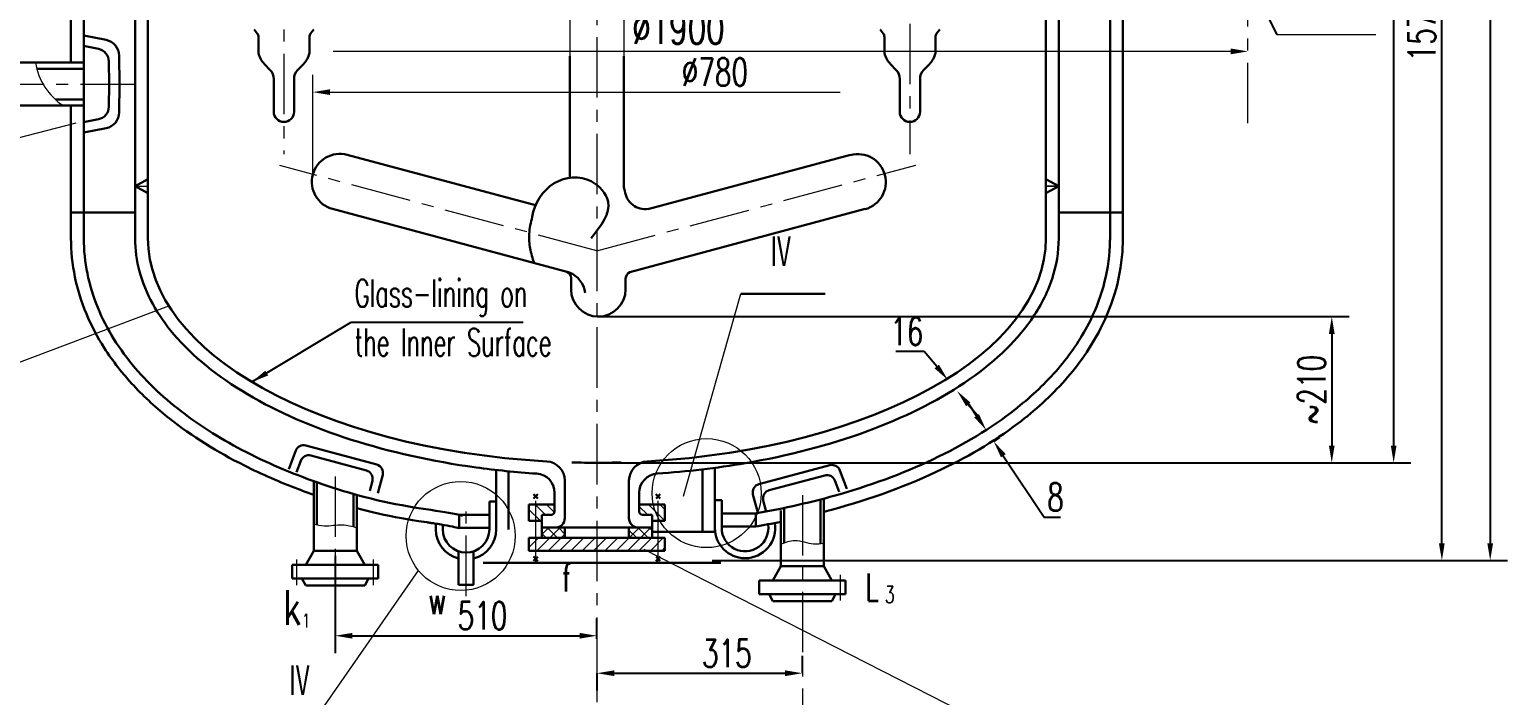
# Model space of a CAD drawing. Extents: x 0 to 594, y 0 to 841.
# Drawn here: x 110.8 to 324.8, y 440 to 536.4 of the extents above; entities that cross this region are included whole.
import ezdxf

# ---------------------------------------------------------------- set-up
doc = ezdxf.new("R2010")
doc.units = 0
doc.header["$LTSCALE"] = 7
doc.header["$MEASUREMENT"] = 0
for name, pattern in [('CENTER', [2, 1.25, -0.25, 0.25, -0.25]), ('CENTERX2', [101.6, 63.5, -12.7, 12.7, -12.7]), ('DASHED', [0.75, 0.5, -0.25])]:
    doc.linetypes.add(name, pattern=pattern)
doc.layers.get('0').update_dxf_attribs({"linetype": 'CONTINUOUS', "lineweight": 30})
doc.layers.get('DEFPOINTS').update_dxf_attribs({"color": 2, "linetype": 'DASHED', "lineweight": 13})
for name, color, linetype, lineweight in [('CEN', 1, 'CENTER', 13), ('DIM', 4, 'CONTINUOUS', 13), ('FULL', 7, 'CONTINUOUS', 30), ('MAIN', 7, 'CONTINUOUS', 30), ('THIN', 3, 'CONTINUOUS', 13), ('斜线', 6, 'CONTINUOUS', 13)]:
    doc.layers.add(name, color=color, linetype=linetype, lineweight=lineweight)
doc.styles.add('HZ4', font='romans.shx', dxfattribs={"width": 0.7, "height": 4, "bigfont": 'hztxt.shx'})
doc.styles.add('HZ5', font='romans.shx', dxfattribs={"width": 0.7, "height": 5, "bigfont": 'hztxt.shx'})
doc.styles.add('RMO4', font='romans.shx', dxfattribs={"width": 0.7, "height": 4})
doc.dimstyles.get("Standard").update_dxf_attribs({"dimtxt": 0.18, "dimasz": 0.18, "dimexe": 0.18, "dimexo": 0.0625, "dimgap": 0.09, "dimtad": 0, "dimtih": 1, "dimtoh": 1, "dimdec": 4, "dimzin": 0, "dimdsep": 46, "dimtxsty": 'HZ4', "dimcen": 0.09, "dimadec": 0, "dimazin": 0, "dimtol": 1, "dimtm": 1e-09, "dimtfac": 1, "dimtdec": 4, "dimtofl": 0, "dimtmove": 0, "dimatfit": 3, "dimfxl": 0, "dimtolj": 1, "dimtzin": 0, "dimarcsym": 0})

# ---------------------------------------------------------------- blocks, each defined once
blk = doc.blocks.new('*D34')
at = {"layer": 'DEFPOINTS', "color": 0}
for p in [(264.08, 613.69), (192.97, 473.69), (308.32, 473.69)]:
    blk.add_point(p, dxfattribs=at)
at = {"layer": 'DIM', "color": 0, "lineweight": -2}
for p, q in [((264.14, 613.69), (310.82, 613.69)), ((308.32, 611.19), (308.32, 476.19)), ((193.03, 473.69), (310.82, 473.69))]:
    blk.add_line(p, q, dxfattribs=at)
at = {"layer": 'DIM', "color": 0}
for points in [[(307.91, 611.19), (308.74, 611.19), (308.32, 613.69)], [(307.91, 476.19), (308.74, 476.19), (308.32, 473.69)]]:
    blk.add_solid(points, dxfattribs=at)
at = {"layer": 'DIM', "color": 0, "insert": (305.42, 564.56), "char_height": 4, "attachment_point": 5, "rotation": 90, "style": 'RMO4'}
blk.add_mtext('\\A1;1475', dxfattribs=at)
blk = doc.blocks.new('*D35')
at = {"layer": 'DEFPOINTS', "color": 0}
for p in [(192.97, 443.29), (222.72, 443.22), (222.72, 443.22)]:
    blk.add_point(p, dxfattribs=at)
at = {"layer": 'DIM', "color": 0, "lineweight": -2}
for p, q in [((222.72, 443.28), (222.72, 445.72)), ((192.97, 443.23), (192.97, 440.72)), ((195.47, 443.22), (220.22, 443.22))]:
    blk.add_line(p, q, dxfattribs=at)
at = {"layer": 'DIM', "color": 0}
for points in [[(195.47, 443.64), (195.47, 442.81), (192.97, 443.22)], [(220.22, 443.64), (220.22, 442.81), (222.72, 443.22)]]:
    blk.add_solid(points, dxfattribs=at)
at = {"layer": 'DIM', "color": 0, "insert": (211.78, 446.12), "char_height": 4, "attachment_point": 5, "style": 'RMO4'}
blk.add_mtext('\\A1;315', dxfattribs=at)
blk = doc.blocks.new('*D36')
at = {"layer": 'DEFPOINTS', "color": 0}
for p in [(247.2, 488.57), (243.77, 485.7), (248.57, 486.93)]:
    blk.add_point(p, dxfattribs=at)
at = {"layer": 'DIM', "color": 0, "lineweight": -2}
for p, q in [((240.35, 489.8), (236.23, 489.8)), ((242.17, 487.62), (240.35, 489.8)), ((246.74, 482.15), (248.34, 480.23))]:
    blk.add_line(p, q, dxfattribs=at)
at = {"layer": 'DIM', "color": 0}
for points in [[(242.49, 487.89), (241.85, 487.36), (243.77, 485.7)], [(247.06, 482.41), (246.42, 481.88), (245.13, 484.07)]]:
    blk.add_solid(points, dxfattribs=at)
at = {"layer": 'DIM', "color": 0, "insert": (237.84, 492.7), "char_height": 4, "attachment_point": 5, "style": 'RMO4'}
blk.add_mtext('\\A1;16', dxfattribs=at)
blk = doc.blocks.new('*D37')
at = {"layer": 'DEFPOINTS', "color": 0}
for p in [(250.21, 479.01), (251.31, 477.37), (250.42, 476.78)]:
    blk.add_point(p, dxfattribs=at)
at = {"layer": 'DIM', "color": 0, "lineweight": -2}
for p, q in [((247.94, 480.5), (246.56, 482.58)), ((250.16, 478.98), (249.33, 478.42)), ((251.25, 477.34), (250.42, 476.78)), ((251.81, 474.7), (257.73, 465.83)), ((257.73, 465.83), (260.08, 465.83))]:
    blk.add_line(p, q, dxfattribs=at)
at = {"layer": 'DIM', "color": 0}
for points in [[(248.29, 480.73), (247.6, 480.27), (249.33, 478.42)], [(252.16, 474.94), (251.47, 474.47), (250.42, 476.78)]]:
    blk.add_solid(points, dxfattribs=at)
at = {"layer": 'DIM', "color": 0, "insert": (259.36, 468.73), "char_height": 4, "attachment_point": 5, "style": 'RMO4'}
blk.add_mtext('\\A1;8', dxfattribs=at)
blk = doc.blocks.new('*D131')
at = {"layer": 'DEFPOINTS', "color": 0}
for p in [(306.01, 613.69), (315.3, 613.69), (209.6, 459.53)]:
    blk.add_point(p, dxfattribs=at)
at = {"layer": 'DIM', "color": 0, "lineweight": -2}
for p, q in [((306.07, 613.69), (317.8, 613.69)), ((315.3, 462.03), (315.3, 611.19)), ((209.66, 459.53), (317.8, 459.53))]:
    blk.add_line(p, q, dxfattribs=at)
at = {"layer": 'DIM', "color": 0}
for points in [[(314.88, 611.19), (315.71, 611.19), (315.3, 613.69)], [(314.88, 462.03), (315.71, 462.03), (315.3, 459.53)]]:
    blk.add_solid(points, dxfattribs=at)
at = {"layer": 'DIM', "color": 0, "insert": (312.4, 536.61), "char_height": 4, "attachment_point": 5, "rotation": 90, "style": 'RMO4'}
blk.add_mtext('\\A1;1573', dxfattribs=at)
blk = doc.blocks.new('*D157')
at = {"layer": 'DEFPOINTS', "color": 0}
for p in [(192.97, 494.85), (192.97, 473.69), (299.36, 473.69)]:
    blk.add_point(p, dxfattribs=at)
at = {"layer": 'DIM', "color": 0, "lineweight": -2}
for p, q in [((193.03, 494.85), (301.86, 494.85)), ((299.36, 492.35), (299.36, 476.19)), ((193.03, 473.69), (301.86, 473.69))]:
    blk.add_line(p, q, dxfattribs=at)
at = {"layer": 'DIM', "color": 0}
for points in [[(298.95, 492.35), (299.78, 492.35), (299.36, 494.85)], [(298.95, 476.19), (299.78, 476.19), (299.36, 473.69)]]:
    blk.add_solid(points, dxfattribs=at)
at = {"layer": 'DIM', "color": 0, "insert": (296.46, 484.27), "char_height": 4, "attachment_point": 5, "rotation": 90, "style": 'RMO4'}
blk.add_mtext('\\A1;~210', dxfattribs=at)
blk = doc.blocks.new('*D158')
at = {"layer": 'DEFPOINTS', "color": 0}
for p in [(155.08, 460.27), (192.97, 448.65), (192.97, 448.13)]:
    blk.add_point(p, dxfattribs=at)
at = {"layer": 'DIM', "color": 0, "lineweight": -2}
for p, q in [((155.08, 460.21), (155.08, 446.15)), ((192.97, 448.19), (192.97, 451.15)), ((157.58, 448.65), (190.47, 448.65))]:
    blk.add_line(p, q, dxfattribs=at)
at = {"layer": 'DIM', "color": 0}
for points in [[(157.58, 449.06), (157.58, 448.23), (155.08, 448.65)], [(190.47, 449.06), (190.47, 448.23), (192.97, 448.65)]]:
    blk.add_solid(points, dxfattribs=at)
at = {"layer": 'DIM', "color": 0, "insert": (176.41, 451.55), "char_height": 4, "attachment_point": 5, "style": 'RMO4'}
blk.add_mtext('\\A1;510', dxfattribs=at)
blk = doc.blocks.new('*D160')
at = {"layer": 'DEFPOINTS', "color": 0}
for p in [(207.57, 785.44), (317.8, 459.53), (322.3, 459.53)]:
    blk.add_point(p, dxfattribs=at)
at = {"layer": 'DIM', "color": 0, "lineweight": -2}
for p, q in [((207.63, 785.44), (324.8, 785.44)), ((322.3, 782.94), (322.3, 462.03)), ((317.86, 459.53), (324.8, 459.53))]:
    blk.add_line(p, q, dxfattribs=at)
at = {"layer": 'DIM', "color": 0}
for points in [[(321.88, 782.94), (322.71, 782.94), (322.3, 785.44)], [(321.88, 462.03), (322.71, 462.03), (322.3, 459.53)]]:
    blk.add_solid(points, dxfattribs=at)
at = {"layer": 'DIM', "color": 0, "insert": (319.4, 622.49), "char_height": 4, "attachment_point": 5, "rotation": 90, "style": 'RMO4'}
blk.add_mtext('\\A1;~3426', dxfattribs=at)

msp = doc.modelspace()

# ---------------------------------------------------------------- hatches: boundary and pattern name
at = {"layer": 'THIN'}
h = msp.add_hatch(dxfattribs=at)
h.set_pattern_fill('ANSI31', color=256, scale=9.285718, angle=90, style=0)
h.set_pattern_definition([(135, (13.5193, 65.2976), (-0.8207492, -0.8207492), [])])
h.paths.add_polyline_path([(184.10507, 467.65876), (184.10507, 465.27985), (184.98398, 465.27985), (184.98398, 466.15319), (186.37683, 466.15319, 0.414213562), (186.84112, 466.61748), (186.84112, 467.65876)])
h.paths.add_polyline_path([(183.12683, 465.27985), (184.10507, 465.27985), (184.10507, 467.65876), (183.12683, 467.65876)])
h.paths.add_polyline_path([(199.09827, 467.65876), (199.09827, 466.61748, 0.414213563), (199.56255, 466.15319), (200.95541, 466.15319), (200.95541, 465.27985), (201.83432, 465.27985), (201.83432, 467.65876)])
h.paths.add_polyline_path([(202.81255, 467.65876), (201.83432, 467.65876), (201.83432, 465.27985), (202.81255, 465.27985)])
h = msp.add_hatch(dxfattribs=at)
h.set_pattern_fill('ANSI31', color=256, scale=9.285718, style=0)
h.set_pattern_definition([(45, (13.5193, 65.2976), (-0.8207492, 0.8207492), [])])
h.paths.add_polyline_path([(192.96969, 460.95319), (192.96969, 462.81034), (184.10507, 462.81034), (184.10507, 460.95319)])
h.paths.add_polyline_path([(184.10507, 462.81034), (183.12683, 462.81034), (183.12683, 460.95319), (184.10507, 460.95319)])
h.paths.add_polyline_path([(192.96969, 462.81034), (192.96969, 460.95319), (201.83432, 460.95319), (201.83432, 462.81034)])
h.paths.add_polyline_path([(201.83432, 460.95319), (202.81255, 460.95319), (202.81255, 462.81034), (201.83432, 462.81034)])
h = msp.add_hatch(dxfattribs=at)
h.set_pattern_fill('ANSI37', color=256, scale=9.285718, angle=90, style=0)
h.set_pattern_definition([(135, (13.5193, 65.2976), (-0.8207492, -0.8207492), []), (225, (13.5193, 65.2976), (0.8207492, -0.8207492), [])])
h.paths.add_polyline_path([(188.32683, 462.81034), (188.32683, 464.29605), (186.93398, 464.29605), (184.98398, 464.29605), (184.98398, 462.81034)])
h.paths.add_polyline_path([(200.95541, 462.81034), (200.95541, 464.29605), (199.00541, 464.29605), (197.61255, 464.29605), (197.61255, 462.81034)])

# ---------------------------------------------------------------- linework, layer by layer
for p, q in [((184.07902, 510.96675), (156.80858, 518.27384)), ((200.35308, 510.42344), (229.68496, 518.27384)), ((116.82681, 509.90124), (126.11252, 509.90124)), ((188.99316, 501.24486), (154.7073, 510.43173)), ((197.73494, 501.30771), (231.78625, 510.43173)), ((269.11258, 509.90124), (259.82686, 509.90124)), ((189.22165, 500.47419), (189.22165, 498.79556)), ((197.12414, 498.79556), (197.12414, 500.38855))]:
    msp.add_line(p, q)
for centre, radius, start, end in [((155.75794, 514.35278), 4.05937, 75, 255), ((230.7356, 514.31614), 4.05937, 285, 105), ((199.98958, 513.4061), 3.00474, 186.6579097, 277.9336268), ((188.26371, 500.45739), 0.95809, 358.9950137, 69.0600506), ((187.5987, 497.81696), 3.70068, 7.6832257, 68.3147437), ((198.39098, 500.20924), 1.27947, 120.84683, 171.9437316), ((193.1729, 498.79556), 3.95125, 180, 0)]:
    msp.add_arc(centre, radius, start, end)
msp.add_open_spline([(183.59599, 509.28103), (183.87859, 511.18761), (186.15513, 514.90229), (191.94054, 515.44645), (195.90019, 510.89289), (193.54289, 507.97758), (192.11447, 506.21102)], degree=3, knots=[6.331260221, 6.331260221, 6.331260221, 6.331260221, 11.17752408, 15.649448292, 18.823622954, 23.704874389, 23.704874389, 23.704874389, 23.704874389])
msp.add_spline([(183.59599, 509.28103), (183.16047, 506.82607), (183.30141, 504.71357), (183.86963, 502.61771)], degree=3)
at = {"layer": 'CEN'}
for p, q in [((192.96969, 801.30598), (192.96969, 438.14822)), ((238.28308, 677.24965), (238.28308, 518.37602)), ((147.6563, 658.90446), (147.6563, 518.37602)), ((104.18634, 528.50932), (125.92681, 528.50932)), ((192.96969, 504.38211), (147.05398, 516.71566)), ((192.96969, 504.38211), (239.16249, 516.79009)), ((155.08381, 471.71647), (155.08381, 447.10179)), ((184.10507, 459.41004), (184.10507, 469.3235)), ((201.83432, 459.41004), (201.83432, 469.3235)), ((222.72125, 469.01595), (222.72125, 437.98713)), ((174.02863, 454.39496), (174.02863, 467.34528))]:
    msp.add_line(p, q, dxfattribs=at)
at = {"layer": 'CEN', "linetype": 'CENTER'}
msp.add_line((287.21946, 522.86314), (287.21946, 548.23438), dxfattribs=at)
at = {"layer": 'CEN', "linetype": 'CENTERX2'}
for p, q in [((149.54579, 455.97729), (149.54579, 459.69953)), ((160.62183, 455.97729), (160.62183, 459.69953)), ((228.25927, 453.732), (228.25927, 457.45424))]:
    msp.add_line(p, q, dxfattribs=at)
at = {"layer": 'DIM'}
for p, q in [((189.06968, 547.58292), (189.06968, 532.5611)), ((196.86971, 547.58292), (196.86971, 532.5611)), ((291.39443, 535.6798), (305.73706, 535.6798)), ((151.84384, 515.49154), (151.84384, 529.84758)), ((154.34384, 527.34758), (228.21066, 527.34758)), ((126.11252, 513.7208), (127.96967, 513.7208)), ((257.96972, 513.7208), (259.82686, 513.7208)), ((259.82686, 513.7208), (257.96972, 513.7208)), ((205.51447, 468.84057), (213.81635, 498.16675))]:
    msp.add_line(p, q, dxfattribs=at)
msp.add_lwpolyline([(284.71946, 533.24648), (154.80146, 533.24648)], dxfattribs=at)
for centre in [(208.8554, 469.29843), (173.24658, 463.08916)]:
    msp.add_circle(centre, 7.89417, dxfattribs=at)
for points, knots in [([(151.97082, 464.85552), (152.47126, 464.70292), (153.82822, 464.42091), (155.98237, 464.8896), (157.51816, 464.52879), (158.19681, 464.29907)], [2.116127879, 2.116127879, 2.116127879, 2.116127879, 3.685342678, 6.322480909, 8.455857195, 8.455857195, 8.455857195, 8.455857195]), ([(219.60825, 461.92273), (220.27198, 462.20354), (221.82076, 462.75543), (223.92765, 461.79815), (225.33577, 461.97039), (225.83425, 462.0794)], [0.471364443, 0.471364443, 0.471364443, 0.471364443, 2.556744122, 5.323589567, 6.842362998, 6.842362998, 6.842362998, 6.842362998])]:
    msp.add_open_spline(points, degree=3, knots=knots, dxfattribs=at)
for points in [[(284.71946, 533.66315), (287.21946, 533.24648), (284.71946, 532.82981)], [(154.34384, 527.76425), (154.34384, 526.93092), (151.84384, 527.34758)]]:
    msp.add_solid(points, dxfattribs=at)
at = {"layer": 'FULL'}
for p, q in [((127.96967, 611.64411), (127.96967, 506.18695)), ((257.96972, 611.64418), (257.96972, 506.18695)), ((126.11252, 607.18696), (126.11252, 506.18695)), ((259.82686, 607.18696), (259.82686, 506.18695)), ((118.68395, 589.2528), (118.68395, 506.18695)), ((267.25543, 589.2528), (267.25543, 506.18695)), ((269.11258, 578.03166), (269.11258, 506.18695)), ((116.82681, 571.80567), (116.82681, 531.62231)), ((118.68395, 535.53287), (121.91512, 534.89871)), ((143.7883, 535.84334), (143.3458, 536.40652)), ((143.9591, 532.9685), (143.9591, 535.38507)), ((143.9591, 532.9685), (143.9591, 535.30495)), ((151.35351, 532.9685), (151.35351, 535.38507)), ((151.5243, 535.84334), (151.96681, 536.40652)), ((234.41508, 535.84334), (233.97258, 536.40652)), ((234.58588, 532.9685), (234.58588, 535.38507)), ((241.98029, 532.9685), (241.98029, 535.38507)), ((241.98029, 532.9685), (241.98029, 535.30495)), ((242.15108, 535.84334), (242.59359, 536.40652)), ((118.63972, 534.02749), (120.80427, 533.60267)), ((122.30375, 531.78029), (122.34799, 528.50932)), ((123.78947, 532.62074), (123.8337, 528.50932)), ((145.67711, 530.55033), (144.82934, 531.3981)), ((149.6355, 530.55033), (150.48327, 531.3981)), ((189.06968, 532.5611), (189.06968, 514.94585)), ((196.86971, 532.5611), (196.86971, 513.52369)), ((236.30389, 530.55033), (235.45612, 531.3981)), ((240.26228, 530.55033), (241.11004, 531.3981)), ((122.30375, 525.23834), (122.34799, 528.50932)), ((123.78947, 524.39789), (123.8337, 528.50932)), ((146.18717, 527.33031), (146.18717, 529.25177)), ((149.12544, 527.33031), (149.12543, 529.24603)), ((236.81395, 527.33031), (236.81395, 529.24603)), ((239.75222, 527.33031), (239.75222, 529.25177)), ((146.18717, 527.33031), (146.18717, 524.50813)), ((149.12544, 527.33031), (149.12544, 524.50813)), ((236.81395, 527.33031), (236.81395, 524.50813)), ((239.75222, 527.33031), (239.75222, 524.50813)), ((116.82681, 525.39632), (116.82681, 506.18695)), ((118.63972, 522.99114), (120.80427, 523.41596)), ((118.68395, 521.48576), (121.91512, 522.11992)), ((126.11252, 513.7208), (127.96967, 514.74508)), ((126.11252, 513.7208), (127.96967, 512.7)), ((197.00511, 513.05773), (196.86971, 513.52369)), ((259.82686, 513.7208), (257.96972, 514.74508)), ((259.82686, 513.7208), (257.96972, 512.7)), ((213.81635, 498.16675), (226.0039, 498.16675)), ((188.32683, 465.68891), (188.32683, 471.10966)), ((197.61255, 465.68891), (197.61255, 471.10966)), ((184.39849, 468.53158), (183.78926, 469.1403)), ((183.80208, 468.50422), (184.41936, 469.15726)), ((186.84112, 466.61748), (186.84112, 469.34107)), ((199.09827, 466.61748), (199.09827, 469.34095)), ((202.1373, 468.50422), (201.52002, 469.15726)), ((201.54089, 468.53158), (202.15013, 469.1403)), ((183.12683, 467.65876), (186.84112, 467.65876)), ((183.12683, 465.27985), (183.12683, 467.65876)), ((202.81255, 467.65876), (199.09827, 467.65876)), ((202.81255, 465.27985), (202.81255, 467.65876)), ((183.12683, 465.27985), (184.98398, 465.27985)), ((186.37683, 466.15319), (184.98398, 466.15319)), ((184.98398, 462.81034), (184.98398, 466.15319)), ((200.95541, 466.15319), (199.56255, 466.15319)), ((200.95541, 462.81034), (200.95541, 466.15319)), ((202.81255, 465.27985), (200.95541, 465.27985)), ((183.12683, 460.95319), (183.12683, 462.81034)), ((202.81255, 462.81034), (183.12683, 462.81034)), ((186.93398, 464.29605), (184.98398, 464.29605)), ((199.00541, 464.29605), (186.93398, 464.29605)), ((188.32683, 462.81034), (188.32683, 464.29605)), ((197.61255, 462.81034), (197.61255, 464.29605)), ((200.95541, 464.29605), (199.00541, 464.29605)), ((202.81255, 460.95319), (202.81255, 462.81034)), ((202.81255, 460.95319), (183.12683, 460.95319)), ((184.39849, 460.08037), (183.78926, 459.47165)), ((183.80208, 460.10772), (184.41936, 459.45469)), ((202.1373, 460.10772), (201.52002, 459.45469)), ((201.54089, 460.08037), (202.15013, 459.47165)), ((148.84381, 458.89465), (161.32382, 458.89465)), ((148.84381, 456.9335), (148.84381, 458.89465)), ((161.32382, 456.9335), (161.32382, 458.89465)), ((161.32382, 456.9335), (161.32382, 458.89465)), ((148.84381, 456.9335), (161.32382, 456.9335)), ((150.80495, 455.91979), (159.36267, 455.91979)), ((228.96125, 456.64936), (216.48125, 456.64936)), ((216.48125, 454.68822), (216.48125, 456.64936)), ((216.48125, 454.68822), (216.48125, 456.64936)), ((228.96125, 454.68822), (228.96125, 456.64936)), ((228.96125, 454.68822), (216.48125, 454.68822)), ((227.00011, 453.6745), (218.44239, 453.6745))]:
    msp.add_line(p, q, dxfattribs=at)
at = {"layer": 'FULL', "linetype": 'Continuous'}
for p, q in [((109.25403, 531.62231), (118.72289, 531.62231)), ((111.89036, 530.73088), (118.72289, 530.73088)), ((109.25403, 525.39632), (118.72289, 525.39632)), ((114.56512, 526.28775), (118.72289, 526.28775)), ((149.36976, 475.45643), (148.34979, 472.78375)), ((161.09639, 473.42965), (150.82566, 476.19863)), ((150.11577, 473.99303), (149.48844, 472.3492)), ((159.60177, 472.57033), (151.57168, 474.73523)), ((210.04681, 472.93733), (210.04681, 463.69932)), ((216.42732, 470.59157), (226.70633, 473.32966)), ((151.97082, 460.94433), (151.97082, 471.02989)), ((152.41721, 464.73329), (152.41721, 470.8712)), ((160.46109, 471.0757), (160.07036, 469.62952)), ((161.95571, 471.93502), (161.24693, 469.31164)), ((178.40095, 472.6598), (178.40095, 464.01589)), ((180.18382, 472.46905), (180.18382, 464.04472)), ((208.26394, 472.71375), (208.26394, 463.69932)), ((217.91936, 469.72776), (225.95592, 471.86852)), ((227.40959, 471.12195), (228.03197, 469.47624)), ((228.16, 472.58309), (229.17193, 469.90736)), ((157.75042, 464.43917), (157.75042, 469.16832)), ((158.19681, 460.94433), (158.19681, 469.03286)), ((215.56351, 469.09954), (216.26441, 466.47403)), ((217.05555, 468.23573), (217.44193, 466.78838)), ((219.60825, 458.69904), (219.60825, 466.78758)), ((220.09929, 462.11945), (220.09929, 467.14599)), ((225.34321, 461.9895), (225.34321, 468.37828)), ((225.83425, 458.69904), (225.83425, 468.5074)), ((150.80404, 458.89465), (151.97082, 460.94433)), ((151.97082, 460.94433), (158.19681, 460.94433)), ((159.36359, 458.89465), (158.19681, 460.94433)), ((218.44148, 456.64936), (219.60825, 458.69904)), ((219.60825, 458.69904), (225.83425, 458.69904)), ((227.00103, 456.64936), (225.83425, 458.69904)), ((150.2701, 456.9335), (150.80495, 455.91979)), ((159.89753, 456.9335), (159.36267, 455.91979)), ((222.72125, 456.64936), (227.8024, 456.64936)), ((217.90754, 454.68822), (218.44239, 453.6745)), ((227.53497, 454.68822), (227.00011, 453.6745))]:
    msp.add_line(p, q, dxfattribs=at)
at = {"layer": 'FULL'}
for centre, radius, start, end in [((143.15141, 535.34501), 0.80868, 357.1607099, 38.2744824), ((143.15141, 535.34501), 0.80868, 357.1607099, 38.2744824), ((152.1612, 535.34501), 0.80868, 141.7255176, 182.8392901), ((233.77819, 535.34501), 0.80868, 357.1607099, 38.2744824), ((242.78798, 535.34501), 0.80868, 141.7255176, 182.8392901), ((242.78798, 535.34501), 0.80868, 141.7255176, 182.8392901), ((120.44661, 531.78029), 1.85714, 0, 78.8961255), ((121.46804, 532.62074), 2.32143, 0, 78.8961255), ((147.96405, 534.16152), 4.17887, 196.588055, 221.3980466), ((147.34856, 534.16152), 4.17887, 318.6019534, 343.411945), ((238.59083, 534.16152), 4.17887, 196.588055, 221.3980466), ((237.97534, 534.16152), 4.17887, 318.6019534, 343.411945), ((144.26818, 529.24603), 1.91899, 359.8287612, 42.760247), ((151.04442, 529.24603), 1.91899, 137.239753, 180.1712388), ((234.89496, 529.24603), 1.91899, 359.8287612, 42.760247), ((241.6712, 529.24603), 1.91899, 137.239753, 180.1712388), ((120.44661, 525.23834), 1.85714, 281.1038745, 0), ((121.46804, 524.39789), 2.32143, 281.1038745, 0), ((147.6563, 524.50813), 1.46914, 180, 0), ((238.28308, 524.50813), 1.46914, 180, 0), ((185.54112, 471.10966), 2.78572, 360, 86.7781117), ((200.39827, 471.10966), 2.78572, 93.2218883, 180), ((184.0554, 469.34107), 2.78572, 0, 86.1807783), ((201.88398, 469.34095), 2.78572, 93.8247209, 180), ((186.37683, 466.61748), 0.46429, 270, 0), ((199.56255, 466.61748), 0.46429, 180, 270), ((186.93398, 465.68891), 1.39286, 270, 0), ((199.00541, 465.68891), 1.39286, 180, 270)]:
    msp.add_arc(centre, radius, start, end, dxfattribs=at)
at = {"layer": 'FULL', "linetype": 'Continuous'}
for centre, start, end in [((150.50841, 475.02188), 74.9118621, 159.1117032), ((151.25443, 473.55849), 74.9118621, 159.1117032), ((160.77914, 472.25291), 344.8808335, 74.9118621), ((227.02004, 472.15197), 20.7160637, 104.9159047), ((159.28452, 471.39359), 344.8808335, 74.9118621), ((226.26963, 470.69083), 20.7160637, 104.9159047), ((216.74103, 469.41389), 104.9159047, 194.9469333), ((218.23307, 468.55008), 104.9159047, 194.9469333)]:
    msp.add_arc(centre, 1.21876, start, end, dxfattribs=at)
at = {"layer": 'FULL'}
for major_axis, start_param, end_param in [((65.00002, 0), 3.141592654, 4.600277588), ((-65.00002, 0), 1.682908053, 3.141592654), ((-65.00002, 0), 1.515211939, 1.570796327), ((65.00002, 0), 4.71238898, 4.766426543)]:
    msp.add_ellipse((192.96969, 506.18695), major_axis=major_axis, ratio=0.5, start_param=start_param, end_param=end_param, dxfattribs=at)
for points, knots in [([(116.82681, 506.18695), (116.82681, 504.30632), (117.02201, 502.42899), (117.78036, 498.75826), (118.34196, 496.96867), (119.77725, 493.53181), (120.64988, 491.88483), (122.88723, 488.37759), (124.31934, 486.55918), (127.4925, 483.15451), (129.23614, 481.56655), (134.35237, 477.52065), (137.9866, 475.26447), (144.43483, 472.03059), (147.05788, 470.88831), (150.50958, 469.58175), (151.23659, 469.31692), (151.97082, 469.05957)], [0, 0, 0, 0, 0.1029220115, 0.1029220115, 0.205844023, 0.205844023, 0.3087660346, 0.3087660346, 0.4362178216, 0.4362178216, 0.5636696086, 0.5636696086, 0.7838264761, 0.7838264761, 0.9227725417, 0.9227725417, 0.9593588196, 0.9593588196, 0.9593588196, 0.9593588196]), ([(118.68395, 506.18695), (118.68395, 504.4706), (118.85846, 502.75475), (119.53843, 499.39401), (120.04318, 497.74964), (121.33982, 494.57813), (122.13108, 493.05076), (123.95439, 490.12913), (124.98626, 488.73441), (128.34546, 484.79788), (130.96157, 482.44093), (136.81658, 478.17117), (140.05854, 476.25732), (147.06448, 472.84673), (150.8294, 471.35067), (158.77125, 468.78127), (162.94823, 467.70848), (170.89866, 466.57718), (172.31725, 466.32287), (173.51368, 466.0234)], [0, 0, 0, 0, 0.100820874, 0.100820874, 0.201641747, 0.201641747, 0.302462621, 0.302462621, 0.403283495, 0.403283495, 0.601021207, 0.601021207, 0.798758919, 0.798758919, 0.996496631, 0.996496631, 1.194234344, 1.194234344, 1.258508343, 1.258508343, 1.258508343, 1.258508343]), ([(126.11252, 506.18695), (126.11252, 504.56926), (126.33041, 502.95197), (127.18829, 499.77034), (127.82768, 498.20622), (129.49752, 495.16604), (130.52769, 493.68963), (134.44642, 489.08142), (138.05727, 486.16472), (146.7393, 481.03287), (151.81265, 478.81839), (162.996, 475.24524), (169.10492, 473.8878), (178.35069, 472.61566), (181.28289, 472.31807), (184.24096, 472.1206)], [0, 0, 0, 0, 0.134010335, 0.134010335, 0.26802067, 0.26802067, 0.402031005, 0.402031005, 0.702107304, 0.702107304, 1.002183602, 1.002183602, 1.302259901, 1.302259901, 1.438019491, 1.438019491, 1.438019491, 1.438019491]), ([(201.69816, 472.12046), (206.0306, 472.4101), (210.30752, 472.91474), (220.69382, 474.70291), (226.62589, 476.25154), (237.35618, 480.17727), (242.15368, 482.55298), (250.20727, 487.97238), (253.46668, 491.01668), (257.14701, 496.23615), (258.18434, 498.24786), (259.50175, 502.24001), (259.82686, 504.21295), (259.82686, 506.18695)], [1.703569473, 1.703569473, 1.703569473, 1.703569473, 1.902412498, 1.902412498, 2.202488796, 2.202488796, 2.502565095, 2.502565095, 2.802641393, 2.802641393, 2.978065771, 2.978065771, 3.141592654, 3.141592654, 3.141592654, 3.141592654]), ([(215.82131, 466.32641), (220.08918, 467.06539), (224.23835, 468.01405), (233.28013, 470.63983), (238.05707, 472.44482), (246.79327, 476.70531), (250.75548, 479.15885), (256.3694, 483.72553), (258.33251, 485.62652), (261.7723, 489.73659), (263.24949, 491.9484), (265.29671, 496.10413), (265.99791, 497.98428), (266.96416, 501.86148), (267.22759, 503.8578), (267.25473, 505.96802), (267.25543, 506.07749), (267.25543, 506.18695)], [1.904136019, 1.904136019, 1.904136019, 1.904136019, 2.096985099, 2.096985099, 2.343723833, 2.343723833, 2.590462567, 2.590462567, 2.745275344, 2.745275344, 2.90008812, 2.90008812, 3.01762522, 3.01762522, 3.135162321, 3.135162321, 3.141592654, 3.141592654, 3.141592654, 3.141592654]), ([(225.83425, 466.58705), (231.63142, 468.09806), (237.10233, 470.02349), (246.41189, 474.379), (250.37534, 476.70118), (256.42126, 481.27236), (258.72159, 483.35504), (262.76731, 487.92368), (264.51641, 490.41483), (266.822, 494.94258), (267.57957, 496.86893), (268.66784, 500.85762), (268.99573, 502.91911), (269.1039, 505.39189), (269.11258, 505.78957), (269.11258, 506.18695)], [2.051454975, 2.051454975, 2.051454975, 2.051454975, 2.322958606, 2.322958606, 2.557135299, 2.557135299, 2.724706539, 2.724706539, 2.892277779, 2.892277779, 3.006055059, 3.006055059, 3.11983234, 3.11983234, 3.141592654, 3.141592654, 3.141592654, 3.141592654]), ([(158.19681, 467.11793), (160.16708, 466.58644), (162.28879, 466.09935), (165.38537, 465.53462), (166.09436, 465.4134), (167.318, 465.21811), (167.81768, 465.14191), (168.52169, 465.03952), (168.71646, 465.01201), (169.08362, 464.959), (169.26198, 464.93274), (169.78219, 464.85452), (170.10917, 464.80311), (171.03712, 464.64982), (171.58497, 464.54885), (172.43177, 464.37262), (172.75684, 464.2984), (173.06274, 464.22184)], [1.0590278826, 1.0590278826, 1.0590278826, 1.0590278826, 1.148190103, 1.148190103, 1.1735424883, 1.1735424883, 1.1903559361, 1.1903559361, 1.1966432621, 1.1966432621, 1.2029305881, 1.2029305881, 1.2155052401, 1.2155052401, 1.2406545442, 1.2406545442, 1.2585083428, 1.2585083428, 1.2585083428, 1.2585083428])]:
    msp.add_open_spline(points, degree=3, knots=knots, dxfattribs=at)
msp.add_open_spline([(215.83776, 464.44485), (217.1049, 464.6611), (218.36225, 464.89559), (219.60825, 465.1482)], degree=3, dxfattribs=at)
at = {"layer": 'MAIN'}
for p, q in [((177.40116, 464.05892), (177.40116, 468.0818)), ((177.40116, 468.0818), (178.40095, 468.0818)), ((211.04659, 468.27143), (210.04681, 468.27143)), ((211.04659, 464.24855), (211.04659, 468.27143)), ((169.65609, 464.05892), (169.65609, 464.8933)), ((170.65609, 464.05892), (170.65609, 464.73449)), ((173.02746, 464.26304), (173.02746, 466.15436)), ((173.02746, 466.15436), (177.40116, 466.15436)), ((215.9699, 466.32641), (211.04659, 466.32641)), ((215.9699, 464.44485), (211.04659, 464.44485)), ((215.9699, 464.44485), (215.9699, 466.32641)), ((173.02746, 464.26304), (177.40116, 464.26304)), ((210.08122, 463.69932), (201.08755, 463.69932)), ((172.95195, 460.86286), (172.95195, 456.03467)), ((175.10531, 460.86286), (175.10531, 456.03467)), ((210.91787, 459.18618), (176.52512, 459.18618)), ((172.95195, 456.03467), (174.02863, 456.03467)), ((175.10531, 456.03467), (174.02863, 456.03467))]:
    msp.add_line(p, q, dxfattribs=at)
for centre, radius, start, end in [((214.41913, 464.24855), 3.37254, 180, 8.7618902), ((214.41913, 464.24855), 4.37254, 270, 9.2157316), ((174.02863, 464.05892), 4.37254, 180, 255.7450584), ((174.02863, 464.05892), 3.37254, 180, 0), ((174.02863, 464.05892), 4.37254, 284.2549416, 0), ((214.41913, 464.24855), 4.37254, 180, 270)]:
    msp.add_arc(centre, radius, start, end, dxfattribs=at)
at = {"layer": 'THIN', "linetype": 'Continuous'}
msp.add_arc((120.61757, 532.95799), 9.0069, 188.5280909, 237.0917173, dxfattribs=at)
at = {"layer": '斜线'}
for p, q in [((61.37237, 508.40238), (117.5811, 522.88771)), ((61.90257, 470.35722), (130.98454, 496.40376)), ((199.76844, 461.16756), (302.47571, 408.80919)), ((153.1733, 438.00891), (167.1469, 458.07798))]:
    msp.add_line(p, q, dxfattribs=at)

# ---------------------------------------------------------------- texts
at = {"layer": 'DIM'}
for s, height, style, width, p in [('%%c1900', 4.457162, 'RMO4', 0.7, (198.08782, 534.32793)), ('Ⅳ', 4.87502, 'HZ4', 0.7, (217.8433, 501.71053)), ('Glass-lining on', 4, 'HZ4', 0.6, (157.90091, 496.24192)), ('the Inner Surface', 4, 'HZ4', 0.6, (157.90091, 489.13929)), ('f', 4, 'RMO4', 0.7, (187.88392, 455.05958)), ('L', 4, 'RMO4', 0.7, (231.7897, 453.68224)), ('3', 2.4, 'RMO4', 0.7, (234.64678, 453.40484)), ('k', 5, 'HZ5', 0.7, (147.58954, 450.24251)), ('w', 4, 'RMO4', 0.7, (168.53842, 451.76762)), ('1', 2, 'HZ5', 0.7, (150.26535, 449.83066)), ('Ⅳ', 4.87502, 'HZ4', 0.7, (148.16539, 439.6229))]:
    msp.add_text(s, height=height, dxfattribs=dict(at, style=style, width=width)).set_placement(p)
at = {"layer": 'DIM', "insert": (210.05095, 530.24758), "char_height": 4, "attachment_point": 5, "style": 'RMO4'}
msp.add_mtext('%%c780', dxfattribs=at)

# ---------------------------------------------------------------- dimensions: what is measured, and where the dimension line sits
at = {"layer": 'DIM'}
for base, p1, p2, text, picture, middle in [((322.29542, 459.53489), (207.57078, 785.43628), (317.79785, 459.53489), '~3426', '*D160', (319.39542, 622.48559)), ((315.29785, 613.68697), (209.60118, 459.53489), (306.00784, 613.68697), '1573', '*D131', (312.39785, 536.61093)), ((299.36384, 473.68694), (192.96969, 494.84954), (192.96969, 473.68694), '~210', '*D157', (296.46384, 484.26824))]:
    dim = msp.add_linear_dim(base=base, p1=p1, p2=p2, angle=90, text=text, dimstyle='Standard', override={"dimasz": 2.5, "dimexe": 2.5, "dimgap": 0.9, "dimtad": 1, "dimtih": 0, "dimtoh": 0, "dimdec": 0, "dimtxsty": 'RMO4', "dimtfac": 2}, dxfattribs=at)
    dim.commit()
    dim.dimension.update_dxf_attribs({"geometry": picture, "text_midpoint": middle})
for base, p1, p2, angle, text, override, picture, middle, dimtype in [((308.32274, 473.68694), (264.07508, 613.68697), (192.96969, 473.68694), 90, '1475', {"dimasz": 2.5, "dimexe": 2.5, "dimgap": 0.9, "dimtad": 1, "dimtih": 0, "dimtoh": 0, "dimdec": 0, "dimtxsty": 'RMO4', "dimtfac": 2}, '*D34', (308.32274, 564.55734), 160), ((243.76735, 485.70485), (248.57108, 486.93212), (247.20404, 488.57118), 129.8293527, '16', {"dimasz": 2.5, "dimexe": 2.5, "dimgap": 0.9, "dimtad": 1, "dimdec": 0, "dimtxsty": 'RMO4', "dimse1": 1, "dimse2": 1}, '*D36', (237.84167, 489.80332), 161), ((250.42471, 476.78346), (250.21153, 479.00998), (251.30516, 477.37092), 303.7123569, '8', {"dimasz": 2.5, "dimexe": 0, "dimgap": 0.9, "dimtad": 1, "dimdec": 0, "dimtxsty": 'RMO4', "dimtfac": 2}, '*D37', (259.35634, 465.83413), 161)]:
    dim = msp.add_linear_dim(base=base, p1=p1, p2=p2, angle=angle, text=text, dimstyle='Standard', override=override, dxfattribs=at)
    dim.commit()
    dim.dimension.update_dxf_attribs({"geometry": picture, "text_midpoint": middle, "dimtype": dimtype})
for base, p1, p2, text, picture, middle in [((192.96969, 448.64627), (155.08381, 460.26898), (192.96969, 448.1317), '510', '*D158', (176.4124, 448.64627)), ((222.72125, 443.22195), (192.96969, 443.29159), (222.72125, 443.22195), '315', '*D35', (211.77529, 443.22195))]:
    dim = msp.add_linear_dim(base=base, p1=p1, p2=p2, text=text, dimstyle='Standard', override={"dimasz": 2.5, "dimexe": 2.5, "dimgap": 0.9, "dimtad": 1, "dimtih": 0, "dimtoh": 0, "dimdec": 0, "dimtxsty": 'RMO4', "dimtfac": 2}, dxfattribs=at)
    dim.commit()
    dim.dimension.update_dxf_attribs({"geometry": picture, "text_midpoint": middle, "dimtype": 160})

# ---------------------------------------------------------------- leaders
for points in [[(287.21946, 544.05079), (291.39443, 535.6798)], [(143.02111, 485.38947), (157.40853, 494.03021), (182.30007, 494.03021)]]:
    msp.add_leader(points, dimstyle='Standard', override={"dimasz": 2.5, "dimexe": 2.5, "dimgap": 0.9, "dimtad": 1, "dimtih": 0, "dimtoh": 0, "dimdec": 0, "dimtxsty": 'RMO4', "dimtfac": 2}, dxfattribs=at)

doc.saveas('drawing.dxf')
